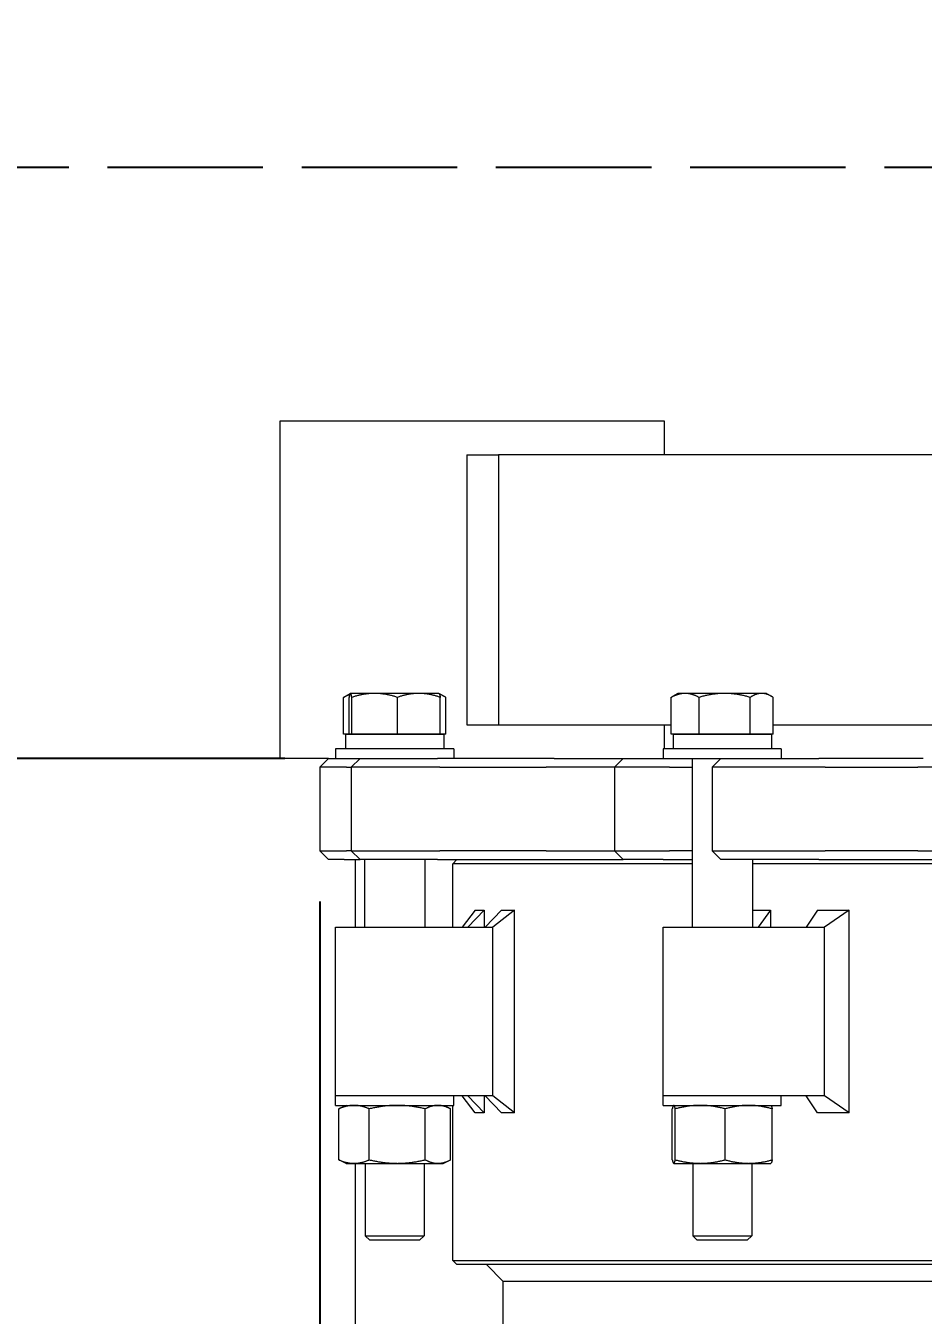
# Model space of a CAD drawing. Header units: inches. Extents: x 15 to 402, y 6 to 258.
# Drawn here: x 56.04 to 69.34, y 113.49 to 132.59 of the extents above; entities that cross this region are included whole.
import ezdxf

# ---------------------------------------------------------------- set-up
doc = ezdxf.new("R2010")
doc.units = ezdxf.units.IN
doc.header["$LTSCALE"] = 12
doc.header["$MEASUREMENT"] = 0
doc.linetypes.add('DASHED_SPACE', pattern=[0.2067, 0.1654, -0.0413])
for name, color, linetype, lineweight in [('Dimension (ANSI)', 7, 'Continuous', 25), ('Sketch Geometry (ANSI)', 7, 'Continuous', 25), ('Visible (ANSI)', 7, 'Continuous', 50)]:
    doc.layers.add(name, color=color, linetype=linetype, lineweight=lineweight)
doc.styles.add('MEMCOR Medium', font='arial.ttf')
doc.dimstyles.new('Default (ANSI)', dxfattribs={"dimscale": 12, "dimtxt": 0.15, "dimasz": 0.098425, "dimexe": 0.125, "dimexo": 0.0625, "dimgap": 0.031496, "dimtad": 0, "dimtih": 1, "dimtoh": 1, "dimdec": 4, "dimrnd": 1e-08, "dimzin": 3, "dimdsep": 46, "dimlunit": 5, "dimtxsty": 'MEMCOR Medium', "dimcen": 0.09, "dimdle": 0.393701, "dimclrd": 256, "dimclre": 256, "dimclrt": 256, "dimadec": 0, "dimazin": 1, "dimtfac": 0.8, "dimtofl": 0, "dimtmove": 0, "dimatfit": 3, "dimfxl": 1, "dimfrac": 1, "dimtolj": 1, "dimtzin": 4, "dimlwd": -1, "dimlwe": -1, "dimarcsym": 0})
doc.dimstyles.new('Default (ANSI)-01', dxfattribs={"dimscale": 12, "dimtxt": 0.15, "dimasz": 0.098425, "dimexe": 0.125, "dimexo": 0.0625, "dimgap": 0.031496, "dimtad": 0, "dimtih": 1, "dimtoh": 1, "dimdec": 4, "dimrnd": 1e-08, "dimzin": 3, "dimdsep": 46, "dimlunit": 5, "dimtxsty": 'MEMCOR Medium', "dimcen": 0.09, "dimdle": 0.393701, "dimclrd": 256, "dimclre": 256, "dimclrt": 256, "dimadec": 0, "dimazin": 1, "dimtfac": 0.8, "dimtofl": 0, "dimtmove": 0, "dimatfit": 3, "dimfxl": 1, "dimfrac": 1, "dimtolj": 1, "dimtzin": 4, "dimlwd": -1, "dimlwe": -1, "dimarcsym": 0})

# ---------------------------------------------------------------- blocks, each defined once
blk = doc.blocks.new('*D19')
at = {"layer": 'Defpoints', "color": 0, "transparency": 16777216}
for p in [(60.399, 120.366), (98.836, 120.366), (98.836, 109.697)]:
    blk.add_point(p, dxfattribs=at)
at = {"layer": 'Dimension (ANSI)', "transparency": 16777216}
for p, q in [((60.399, 119.616), (60.399, 108.197)), ((98.836, 119.616), (98.836, 108.197)), ((61.58, 109.697), (97.654, 109.697)), ((98.836, 109.697), (102.625, 109.697))]:
    blk.add_line(p, q, dxfattribs=at)
for points in [[(61.58, 109.894), (61.58, 109.5), (60.399, 109.697)], [(97.654, 109.894), (97.654, 109.5), (98.836, 109.697)]]:
    blk.add_solid(points, dxfattribs=at)
at = {"layer": 'Dimension (ANSI)', "transparency": 16777216, "char_height": 1.8, "attachment_point": 5, "style": 'MEMCOR Medium'}
for s, insert in [('\\A1; 38{\\H0.8x;\\S7#16;} in', (109.125, 111.537)), ('\\A1;[976.3 mm]', (109.125, 108.166))]:
    blk.add_mtext(s, dxfattribs=dict(at, insert=insert))
blk = doc.blocks.new('*D21')
at = {"layer": 'Defpoints', "color": 0, "transparency": 16777216}
for p in [(60.633, 121.736), (36.956, 39.736), (59.354, 39.736)]:
    blk.add_point(p, dxfattribs=at)
at = {"layer": 'Dimension (ANSI)', "transparency": 16777216}
for p, q in [((59.883, 121.736), (35.456, 121.736)), ((36.956, 120.555), (36.956, 91.062)), ((36.956, 40.917), (36.956, 85.405)), ((58.604, 39.736), (35.456, 39.736))]:
    blk.add_line(p, q, dxfattribs=at)
for points in [[(36.76, 120.555), (37.153, 120.555), (36.956, 121.736)], [(36.76, 40.917), (37.153, 40.917), (36.956, 39.736)]]:
    blk.add_solid(points, dxfattribs=at)
at = {"layer": 'Dimension (ANSI)', "transparency": 16777216, "char_height": 1.8, "attachment_point": 5, "style": 'MEMCOR Medium'}
for s, insert in [('\\A1; 82 in', (36.956, 89.531)), ('\\A1;[2082.8 mm]', (36.956, 86.702))]:
    blk.add_mtext(s, dxfattribs=dict(at, insert=insert))
blk = doc.blocks.new('*D22')
at = {"layer": 'Defpoints', "color": 0, "transparency": 16777216}
for p in [(34.464, 146.491), (34.464, 130.491), (42.559, 130.491)]:
    blk.add_point(p, dxfattribs=at)
at = {"layer": 'Dimension (ANSI)', "transparency": 16777216}
for p, q in [((42.559, 145.31), (42.559, 141.304)), ((42.559, 131.672), (42.559, 135.678))]:
    blk.add_line(p, q, dxfattribs=at)
for points in [[(42.362, 145.31), (42.756, 145.31), (42.559, 146.491)], [(42.362, 131.672), (42.756, 131.672), (42.559, 130.491)]]:
    blk.add_solid(points, dxfattribs=at)
at = {"layer": 'Dimension (ANSI)', "transparency": 16777216, "insert": (42.559, 138.491), "char_height": 1.8, "attachment_point": 5, "style": 'MEMCOR Medium'}
blk.add_mtext('\\A1;\\fArial|b0|i0;16 in [406.4 mm]\\P\\fArial|b0|i0; MIN. FOR TANK HEAD REMOVAL', dxfattribs=at)
blk = doc.blocks.new('*D30')
at = {"layer": 'Defpoints', "color": 0, "transparency": 16777216}
for p in [(26.516, 130.491), (26.283, 39.736), (59.354, 39.736)]:
    blk.add_point(p, dxfattribs=at)
at = {"layer": 'Dimension (ANSI)', "transparency": 16777216}
for p, q in [((26.283, 129.31), (26.283, 103.476)), ((26.283, 40.917), (26.283, 96.715)), ((58.604, 39.736), (24.783, 39.736))]:
    blk.add_line(p, q, dxfattribs=at)
for points in [[(26.086, 129.31), (26.48, 129.31), (26.283, 130.491)], [(26.086, 40.917), (26.48, 40.917), (26.283, 39.736)]]:
    blk.add_solid(points, dxfattribs=at)
at = {"layer": 'Dimension (ANSI)', "transparency": 16777216, "char_height": 1.8, "attachment_point": 5, "style": 'MEMCOR Medium'}
for s, insert in [('\\A1; 90{\\H0.8x;\\S3#4;} in', (26.283, 101.944)), ('\\A1;[2305.2 mm]', (26.283, 98.564))]:
    blk.add_mtext(s, dxfattribs=dict(at, insert=insert))

msp = doc.modelspace()

# ---------------------------------------------------------------- linework, layer by layer
at = {"layer": 'Sketch Geometry (ANSI)', "linetype": 'DASHED_SPACE', "ltscale": 1.159922}
msp.add_line((102.7125, 130.49086), (22.1545, 130.49086), dxfattribs=at)
at = {"layer": 'Visible (ANSI)', "linetype": 'Continuous', "lineweight": 18}
for p, q in [((59.81135, 126.73586), (59.83764, 126.73586)), ((59.81135, 121.73586), (59.81135, 126.73586)), ((59.83764, 126.73586), (60.62367, 126.73586)), ((60.62367, 126.73586), (61.69087, 126.73586)), ((61.69087, 126.73586), (64.83408, 126.73586)), ((64.83408, 126.73586), (65.50059, 126.73586)), ((65.50059, 126.73586), (65.50059, 126.23586)), ((62.57455, 126.23586), (63.0481, 126.23586)), ((62.57455, 126.23586), (62.57455, 122.23586)), ((71.46408, 126.23586), (63.0481, 126.23586)), ((63.0481, 126.23586), (63.0481, 122.23586)), ((60.85113, 122.69896), (60.77207, 122.65331)), ((60.85205, 122.69949), (60.85113, 122.69896)), ((60.85298, 122.69949), (60.85205, 122.69949)), ((61.21065, 122.69949), (60.85298, 122.69949)), ((61.86572, 122.69949), (61.21065, 122.69949)), ((62.16405, 122.69949), (61.86572, 122.69949)), ((62.16405, 122.69949), (62.16498, 122.69896)), ((62.16498, 122.69896), (62.24404, 122.65331)), ((65.70438, 122.69949), (65.6244, 122.65331)), ((65.81047, 122.69949), (65.70438, 122.69949)), ((66.39518, 122.69949), (65.81047, 122.69949)), ((66.94509, 122.69949), (66.39518, 122.69949)), ((67.01638, 122.69949), (66.94509, 122.69949)), ((67.01638, 122.69949), (67.09637, 122.65331)), ((60.75164, 122.09549), (60.75164, 122.6409)), ((60.83289, 122.09549), (60.83289, 122.6409)), ((60.87306, 122.09549), (60.87306, 122.6409)), ((61.54823, 122.09549), (61.54823, 122.6409)), ((62.18322, 122.09549), (62.18322, 122.6409)), ((62.26447, 122.09549), (62.26447, 122.6409)), ((65.60397, 122.09549), (65.60397, 122.6409)), ((66.01697, 122.09549), (66.01697, 122.6409)), ((66.77338, 122.09549), (66.77338, 122.6409)), ((67.1168, 122.09549), (67.1168, 122.6409)), ((60.83289, 122.09549), (60.75164, 122.09549)), ((60.77855, 122.09549), (62.23755, 122.09549)), ((60.77855, 122.09549), (60.77855, 121.87649)), ((60.85298, 122.09549), (60.83289, 122.09549)), ((60.85205, 122.09549), (60.85205, 122.09549)), ((60.87306, 122.09549), (60.85298, 122.09549)), ((61.21065, 122.09549), (60.87306, 122.09549)), ((61.54823, 122.09549), (61.21065, 122.09549)), ((61.86572, 122.09549), (61.54823, 122.09549)), ((62.18322, 122.09549), (61.86572, 122.09549)), ((62.16405, 122.09549), (62.16405, 122.09549)), ((62.26447, 122.09549), (62.18322, 122.09549)), ((62.23755, 122.09549), (62.23755, 121.87649)), ((62.57455, 122.23586), (63.0481, 122.23586)), ((63.0481, 122.23586), (65.60397, 122.23586)), ((65.50059, 122.23586), (65.50059, 121.87649)), ((65.81047, 122.09549), (65.60397, 122.09549)), ((65.63088, 122.09549), (67.08988, 122.09549)), ((65.63088, 122.09549), (65.63088, 121.87649)), ((65.70438, 122.09549), (65.70438, 122.09549)), ((66.01697, 122.09549), (65.81047, 122.09549)), ((66.39518, 122.09549), (66.01697, 122.09549)), ((66.77338, 122.09549), (66.39518, 122.09549)), ((66.94509, 122.09549), (66.77338, 122.09549)), ((67.1168, 122.09549), (66.94509, 122.09549)), ((67.01638, 122.09549), (67.01638, 122.09549)), ((67.08988, 122.09549), (67.08988, 121.87649)), ((67.1168, 122.23586), (71.04953, 122.23586)), ((59.83764, 121.73586), (59.81135, 121.73586)), ((60.5288, 121.73586), (59.83764, 121.73586)), ((60.5288, 121.73586), (60.3988, 121.60586)), ((60.5288, 121.73586), (60.54756, 121.73586)), ((60.54756, 121.73586), (60.6101, 121.73586)), ((60.6101, 121.73586), (60.63305, 121.73586)), ((62.38305, 121.87649), (60.63305, 121.87649)), ((60.63305, 121.87649), (60.63305, 121.73586)), ((60.63305, 121.73586), (60.99536, 121.73586)), ((60.99536, 121.73586), (60.86536, 121.60586)), ((60.99536, 121.73586), (61.00074, 121.73586)), ((61.00074, 121.73586), (61.08938, 121.73586)), ((61.08938, 121.73586), (62.14161, 121.73586)), ((63.12691, 121.73586), (62.14161, 121.73586)), ((62.38305, 121.87649), (62.38305, 121.73586)), ((63.86947, 121.73586), (63.12691, 121.73586)), ((63.86947, 121.73586), (64.89276, 121.73586)), ((64.89276, 121.73586), (64.76276, 121.60586)), ((64.89276, 121.73586), (65.11543, 121.73586)), ((65.11543, 121.73586), (65.3124, 121.73586)), ((65.3124, 121.73586), (65.48533, 121.73586)), ((65.48538, 121.73586), (65.48533, 121.73586)), ((67.23538, 121.87649), (65.48538, 121.87649)), ((65.48538, 121.87649), (65.48538, 121.73586)), ((65.48538, 121.73586), (66.34114, 121.73586)), ((65.91288, 121.73586), (65.91288, 119.23586)), ((66.34114, 121.73586), (66.21114, 121.60586)), ((66.34114, 121.73586), (66.37964, 121.73586)), ((66.37964, 121.73586), (66.59572, 121.73586)), ((66.59572, 121.73586), (67.79216, 121.73586)), ((67.23538, 121.87649), (67.23538, 121.73586)), ((68.51346, 121.73586), (67.79216, 121.73586)), ((69.33723, 121.73586), (68.51346, 121.73586)), ((60.42036, 121.60586), (60.3988, 121.60586)), ((60.3988, 121.60586), (60.3988, 120.36586)), ((60.48332, 121.60586), (60.42036, 121.60586)), ((60.79183, 121.60586), (60.48332, 121.60586)), ((60.79183, 121.60586), (60.86536, 121.60586)), ((60.87656, 121.60586), (60.86536, 121.60586)), ((60.86536, 121.60586), (60.86536, 120.36586)), ((60.9658, 121.60586), (60.87656, 121.60586)), ((62.17525, 121.60586), (60.9658, 121.60586)), ((62.17525, 121.60586), (63.16056, 121.60586)), ((63.16056, 121.60586), (63.74989, 121.60586)), ((64.76276, 121.60586), (63.74989, 121.60586)), ((65.0187, 121.60586), (64.76276, 121.60586)), ((64.76276, 121.60586), (64.76276, 120.36586)), ((65.21699, 121.60586), (65.0187, 121.60586)), ((65.57726, 121.60586), (65.21699, 121.60586)), ((65.57726, 121.60586), (65.91288, 121.60586)), ((66.29134, 121.60586), (66.21114, 121.60586)), ((66.21114, 121.60586), (66.21114, 120.36586)), ((66.50887, 121.60586), (66.29134, 121.60586)), ((67.88408, 121.60586), (66.50887, 121.60586)), ((67.88408, 121.60586), (68.60538, 121.60586)), ((68.60538, 121.60586), (69.25917, 121.60586)), ((72.83902, 121.60586), (69.25917, 121.60586)), ((60.3988, 120.36586), (60.42036, 120.36586)), ((60.5288, 120.23586), (60.3988, 120.36586)), ((60.42036, 120.36586), (60.48332, 120.36586)), ((60.48332, 120.36586), (60.79183, 120.36586)), ((60.54756, 120.23586), (60.5288, 120.23586)), ((60.6101, 120.23586), (60.54756, 120.23586)), ((60.75819, 120.23586), (60.6101, 120.23586)), ((60.75819, 120.23586), (60.99536, 120.23586)), ((60.86536, 120.36586), (60.79183, 120.36586)), ((60.86536, 120.36586), (60.87656, 120.36586)), ((60.99536, 120.23586), (60.86536, 120.36586)), ((60.87656, 120.36586), (60.9658, 120.36586)), ((60.92097, 120.23586), (60.92097, 119.23586)), ((60.9658, 120.36586), (62.17525, 120.36586)), ((61.00074, 120.23586), (60.99536, 120.23586)), ((61.08938, 120.23586), (61.00074, 120.23586)), ((61.06055, 120.23586), (61.06055, 119.23586)), ((62.14161, 120.23586), (61.08938, 120.23586)), ((61.95555, 120.23586), (61.95555, 119.23586)), ((62.14161, 120.23586), (63.12691, 120.23586)), ((63.16056, 120.36586), (62.17525, 120.36586)), ((62.42948, 120.23586), (62.36698, 120.17336)), ((63.12691, 120.23586), (63.6996, 120.23586)), ((63.74989, 120.36586), (63.16056, 120.36586)), ((63.6996, 120.23586), (64.89276, 120.23586)), ((63.74989, 120.36586), (64.76276, 120.36586)), ((64.76276, 120.36586), (65.0187, 120.36586)), ((64.89276, 120.23586), (64.76276, 120.36586)), ((65.11543, 120.23586), (64.89276, 120.23586)), ((65.0187, 120.36586), (65.21699, 120.36586)), ((65.3124, 120.23586), (65.11543, 120.23586)), ((65.21699, 120.36586), (65.57726, 120.36586)), ((65.48533, 120.23586), (65.3124, 120.23586)), ((65.48533, 120.23586), (65.91288, 120.23586)), ((65.91288, 120.36586), (65.57726, 120.36586)), ((66.21114, 120.36586), (66.29134, 120.36586)), ((66.34114, 120.23586), (66.21114, 120.36586)), ((66.29134, 120.36586), (66.50887, 120.36586)), ((66.37964, 120.23586), (66.34114, 120.23586)), ((66.59572, 120.23586), (66.37964, 120.23586)), ((66.50887, 120.36586), (67.88408, 120.36586)), ((67.79216, 120.23586), (66.59572, 120.23586)), ((66.80788, 120.23586), (66.80788, 119.23586)), ((67.79216, 120.23586), (68.51346, 120.23586)), ((68.60538, 120.36586), (67.88408, 120.36586)), ((68.51346, 120.23586), (69.07436, 120.23586)), ((69.25917, 120.36586), (68.60538, 120.36586)), ((69.07436, 120.23586), (72.96902, 120.23586)), ((69.25917, 120.36586), (72.83902, 120.36586)), ((65.91288, 120.17336), (62.36698, 120.17336)), ((62.36698, 119.23586), (62.36698, 120.17336)), ((74.31737, 120.17336), (66.80788, 120.17336)), ((62.69912, 119.4856), (62.50816, 119.23586)), ((62.83401, 119.4856), (62.59098, 119.23586)), ((62.69912, 119.4856), (62.83401, 119.4856)), ((62.83401, 119.4856), (62.83401, 119.23586)), ((63.08914, 119.4856), (62.8498, 119.23586)), ((63.28133, 119.4856), (62.96109, 119.23586)), ((63.08914, 119.4856), (63.28133, 119.4856)), ((63.28133, 116.48613), (63.28133, 119.4856)), ((66.80788, 119.4856), (67.07593, 119.4856)), ((67.07593, 119.4856), (66.89432, 119.23586)), ((67.07593, 119.4856), (67.07593, 119.23586)), ((67.77294, 119.4856), (67.60143, 119.23586)), ((67.77294, 119.4856), (68.24072, 119.4856)), ((68.24072, 119.4856), (67.87702, 119.23586)), ((68.24072, 116.48613), (68.24072, 119.4856)), ((60.63305, 119.23586), (61.73452, 119.23586)), ((60.63305, 116.73586), (60.63305, 119.23586)), ((61.73452, 119.23586), (62.96109, 119.23586)), ((62.96109, 116.73586), (62.96109, 119.23586)), ((65.48538, 119.23586), (66.9791, 119.23586)), ((65.48538, 116.73586), (65.48538, 119.23586)), ((66.9791, 119.23586), (67.87702, 119.23586)), ((67.87702, 116.73586), (67.87702, 119.23586)), ((61.73452, 116.73586), (60.63305, 116.73586)), ((61.73452, 116.73586), (60.63305, 116.73586)), ((60.63305, 116.59524), (60.63305, 116.73586)), ((60.63305, 116.59524), (62.38305, 116.59524)), ((60.78905, 116.59524), (60.70139, 116.55436)), ((62.96109, 116.73586), (61.73452, 116.73586)), ((62.22705, 116.59524), (62.31472, 116.55436)), ((62.36698, 114.29836), (62.36698, 116.59524)), ((62.38305, 116.59524), (62.38305, 116.73586)), ((62.69912, 116.48613), (62.50816, 116.73586)), ((62.83401, 116.48613), (62.59098, 116.73586)), ((62.83401, 116.73586), (62.83401, 116.48613)), ((63.08914, 116.48613), (62.8498, 116.73586)), ((63.28133, 116.48613), (62.96109, 116.73586)), ((66.9791, 116.73586), (65.48538, 116.73586)), ((66.9791, 116.73586), (65.48538, 116.73586)), ((65.48538, 116.59524), (65.48538, 116.73586)), ((65.48538, 116.59524), (67.23538, 116.59524)), ((65.64138, 116.59524), (65.64037, 116.59477)), ((67.87702, 116.73586), (66.9791, 116.73586)), ((67.07938, 116.59524), (67.0804, 116.59477)), ((67.23538, 116.59524), (67.23538, 116.73586)), ((67.77294, 116.48613), (67.60143, 116.73586)), ((68.24072, 116.48613), (67.87702, 116.73586)), ((60.67899, 115.78811), (60.67899, 116.54337)), ((61.13166, 115.78811), (61.13166, 116.54337)), ((61.96072, 115.78811), (61.96072, 116.54337)), ((62.33711, 115.78811), (62.33711, 116.54337)), ((62.83401, 116.48613), (62.69912, 116.48613)), ((63.28133, 116.48613), (63.08914, 116.48613)), ((65.62038, 115.78811), (65.62038, 116.54337)), ((65.66441, 115.78811), (65.66441, 116.54337)), ((66.40442, 115.78811), (66.40442, 116.54337)), ((67.10039, 115.78811), (67.10039, 116.54337)), ((68.24072, 116.48613), (67.77294, 116.48613)), ((60.78905, 115.73624), (60.70139, 115.77712)), ((60.78905, 115.73624), (60.90532, 115.73624)), ((60.90532, 115.73624), (61.54619, 115.73624)), ((60.92097, 115.73624), (60.92097, 110.23586)), ((61.07055, 115.73624), (61.07055, 114.6616)), ((61.54619, 115.73624), (62.14892, 115.73624)), ((61.94555, 115.73624), (61.94555, 114.6616)), ((62.14892, 115.73624), (62.22705, 115.73624)), ((62.22705, 115.73624), (62.31472, 115.77712)), ((65.64138, 115.73624), (65.64037, 115.73671)), ((65.64138, 115.73624), (65.6424, 115.73624)), ((65.6424, 115.73624), (66.03441, 115.73624)), ((65.92288, 115.73624), (65.92288, 114.6616)), ((66.03441, 115.73624), (66.7524, 115.73624)), ((66.7524, 115.73624), (67.07938, 115.73624)), ((66.79788, 115.73624), (66.79788, 114.6616)), ((67.07938, 115.73624), (67.0804, 115.73671)), ((61.07055, 114.6616), (61.94555, 114.6616)), ((61.13871, 114.59549), (61.07055, 114.6616)), ((61.87739, 114.59549), (61.94555, 114.6616)), ((65.92288, 114.6616), (66.79788, 114.6616)), ((65.99104, 114.59549), (65.92288, 114.6616)), ((66.72972, 114.59549), (66.79788, 114.6616)), ((61.87739, 114.59549), (61.13871, 114.59549)), ((66.72972, 114.59549), (65.99104, 114.59549)), ((62.36698, 114.29836), (96.8674, 114.29836)), ((62.42948, 114.23586), (62.36698, 114.29836)), ((96.80482, 114.23586), (62.42948, 114.23586)), ((63.11688, 113.98586), (62.86688, 114.23586)), ((63.11688, 107.98586), (63.11688, 113.98586)), ((96.11448, 113.98586), (63.11688, 113.98586))]:
    msp.add_line(p, q, dxfattribs=at)
for points, weights in [([(60.84165, 122.67991), (60.79874, 122.66584), (60.75164, 122.6409)], [1.01844924463, 1.01581143405, 1]), ([(60.85298, 122.69949), (60.84365, 122.69949), (60.83289, 122.6409)], [1, 1.0379548493, 1]), ([(60.87306, 122.6409), (60.8623, 122.69949), (60.85298, 122.69949)], [1, 1.0379548493, 1]), ([(61.21065, 122.69949), (61.05397, 122.69949), (60.87306, 122.6409)], [1, 1.0379548493, 1]), ([(61.54823, 122.6409), (61.36732, 122.69949), (61.21065, 122.69949)], [1, 1.0379548493, 1]), ([(61.86572, 122.69949), (61.71837, 122.69949), (61.54823, 122.6409)], [1, 1.0379548493, 1]), ([(62.18322, 122.6409), (62.01307, 122.69949), (61.86572, 122.69949)], [1, 1.0379548493, 1]), ([(62.16498, 122.69896), (62.17345, 122.69407), (62.18322, 122.6409)], [1.0065730979, 1.03432024631, 1]), ([(62.26447, 122.6409), (62.21595, 122.67179), (62.17245, 122.68613)], [1, 1.01965956375, 1.01895290532]), ([(65.81047, 122.69949), (65.71463, 122.69949), (65.60397, 122.6409)], [1, 1.0379548493, 1]), ([(66.01697, 122.6409), (65.9063, 122.69949), (65.81047, 122.69949)], [1, 1.0379548493, 1]), ([(66.39518, 122.69949), (66.21965, 122.69949), (66.01697, 122.6409)], [1, 1.0379548493, 1]), ([(66.77338, 122.6409), (66.5707, 122.69949), (66.39518, 122.69949)], [1, 1.0379548493, 1]), ([(66.94509, 122.69949), (66.8654, 122.69949), (66.77338, 122.6409)], [1, 1.0379548493, 1]), ([(67.1168, 122.6409), (67.02478, 122.69949), (66.94509, 122.69949)], [1, 1.0379548493, 1]), ([(60.75164, 122.6409), (60.762, 122.6475), (60.77207, 122.65331)], [1, 1.00413561179, 1.00736997985]), ([(65.60397, 122.6409), (65.61433, 122.6475), (65.6244, 122.65331)], [1, 1.00413561179, 1.00736997985]), ([(60.90532, 116.59524), (60.80028, 116.59524), (60.67899, 116.54337)], [1, 1.0379548493, 1]), ([(60.67899, 116.54337), (60.69035, 116.54921), (60.70139, 116.55436)], [1, 1.00413561179, 1.00736997985]), ([(61.13166, 116.54337), (61.01036, 116.59524), (60.90532, 116.59524)], [1, 1.0379548493, 1]), ([(61.54619, 116.59524), (61.3538, 116.59524), (61.13166, 116.54337)], [1, 1.0379548493, 1]), ([(61.96072, 116.54337), (61.73857, 116.59524), (61.54619, 116.59524)], [1, 1.0379548493, 1]), ([(62.14892, 116.59524), (62.06157, 116.59524), (61.96072, 116.54337)], [1, 1.0379548493, 1]), ([(62.33711, 116.54337), (62.23626, 116.59524), (62.14892, 116.59524)], [1, 1.0379548493, 1]), ([(65.6424, 116.59524), (65.63218, 116.59524), (65.62038, 116.54337)], [1, 1.0379548493, 1]), ([(65.66441, 116.54337), (65.65261, 116.59524), (65.6424, 116.59524)], [1, 1.0379548493, 1]), ([(66.03441, 116.59524), (65.8627, 116.59524), (65.66441, 116.54337)], [1, 1.0379548493, 1]), ([(66.40442, 116.54337), (66.20613, 116.59524), (66.03441, 116.59524)], [1, 1.0379548493, 1]), ([(66.7524, 116.59524), (66.5909, 116.59524), (66.40442, 116.54337)], [1, 1.0379548493, 1]), ([(67.10039, 116.54337), (66.9139, 116.59524), (66.7524, 116.59524)], [1, 1.0379548493, 1]), ([(67.0804, 116.59477), (67.08968, 116.59044), (67.10039, 116.54337)], [1.0065730979, 1.03432024631, 1]), ([(60.67899, 115.78811), (60.80028, 115.73624), (60.90532, 115.73624)], [1, 1.0379548493, 1]), ([(60.70139, 115.77712), (60.69035, 115.78226), (60.67899, 115.78811)], [1.00736997985, 1.00413561179, 1]), ([(60.90532, 115.73624), (61.01036, 115.73624), (61.13166, 115.78811)], [1, 1.0379548493, 1]), ([(61.13166, 115.78811), (61.3538, 115.73624), (61.54619, 115.73624)], [1, 1.0379548493, 1]), ([(61.54619, 115.73624), (61.73857, 115.73624), (61.96072, 115.78811)], [1, 1.0379548493, 1]), ([(61.96072, 115.78811), (62.06157, 115.73624), (62.14892, 115.73624)], [1, 1.0379548493, 1]), ([(62.14892, 115.73624), (62.23626, 115.73624), (62.33711, 115.78811)], [1, 1.0379548493, 1]), ([(65.62038, 115.78811), (65.63218, 115.73624), (65.6424, 115.73624)], [1, 1.0379548493, 1]), ([(65.6424, 115.73624), (65.65261, 115.73624), (65.66441, 115.78811)], [1, 1.0379548493, 1]), ([(65.66441, 115.78811), (65.8627, 115.73624), (66.03441, 115.73624)], [1, 1.0379548493, 1]), ([(66.03441, 115.73624), (66.20613, 115.73624), (66.40442, 115.78811)], [1, 1.0379548493, 1]), ([(66.40442, 115.78811), (66.5909, 115.73624), (66.7524, 115.73624)], [1, 1.0379548493, 1]), ([(66.7524, 115.73624), (66.9139, 115.73624), (67.10039, 115.78811)], [1, 1.0379548493, 1]), ([(67.10039, 115.78811), (67.08968, 115.74104), (67.0804, 115.73671)], [1, 1.03432024631, 1.0065730979])]:
    msp.add_rational_spline(points, weights, degree=2, dxfattribs=at)

# ---------------------------------------------------------------- dimensions: what is measured, and where the dimension line sits
at = {"layer": 'Dimension (ANSI)'}
for base, p1, p2, angle, text, dimstyle, override, picture, middle in [((42.55893, 130.49086), (34.46415, 146.49086), (34.46415, 130.49086), 270, '\\fArial|b0|i0;<> in [406.4 mm]\\P\\fArial|b0|i0; MIN. FOR TANK HEAD REMOVAL', 'Default (ANSI)-01', {"dimgap": 0.031496, "dimdec": 4, "dimpost": '', "dimse1": 1, "dimse2": 1, "dimtol": 0, "dimlim": 0, "dimtp": 0, "dimtm": 0, "dimtdec": 2, "dimatfit": 1}, '*D22', (42.55893, 138.49086)), ((26.28319, 39.73586), (26.51591, 130.49086), (59.35381, 39.73586), 90, ' <> in\\X[2305.2 mm]', 'Default (ANSI)', {"dimgap": 0.031496, "dimdec": 4, "dimpost": '', "dimse1": 1, "dimtol": 0, "dimlim": 0, "dimtp": 0, "dimtm": 0, "dimtdec": 2, "dimatfit": 1}, '*D30', (26.28319, 100.09515)), ((36.95646, 39.73586), (60.63305, 121.73586), (59.35381, 39.73586), 90, ' <> in\\X[2082.8 mm]', 'Default (ANSI)', {"dimgap": 0.031496, "dimdec": 4, "dimpost": '', "dimtol": 0, "dimlim": 0, "dimtp": 0, "dimtm": 0, "dimtdec": 2, "dimatfit": 1}, '*D21', (36.95646, 88.2338)), ((98.8356, 109.69706), (60.3988, 120.36586), (98.8356, 120.36586), 180, ' <> in\\X[976.3 mm]', 'Default (ANSI)', {"dimgap": 0.031496, "dimtih": 0, "dimtoh": 0, "dimdec": 4, "dimpost": '', "dimtol": 0, "dimlim": 0, "dimtp": 0, "dimtm": 0, "dimtdec": 2, "dimatfit": 2}, '*D19', (109.12522, 109.69706))]:
    dim = msp.add_linear_dim(base=base, p1=p1, p2=p2, angle=angle, text=text, dimstyle=dimstyle, override=override, dxfattribs=at)
    dim.commit()
    dim.dimension.update_dxf_attribs({"geometry": picture, "text_midpoint": middle, "dimtype": 160})

doc.saveas('drawing.dxf')
